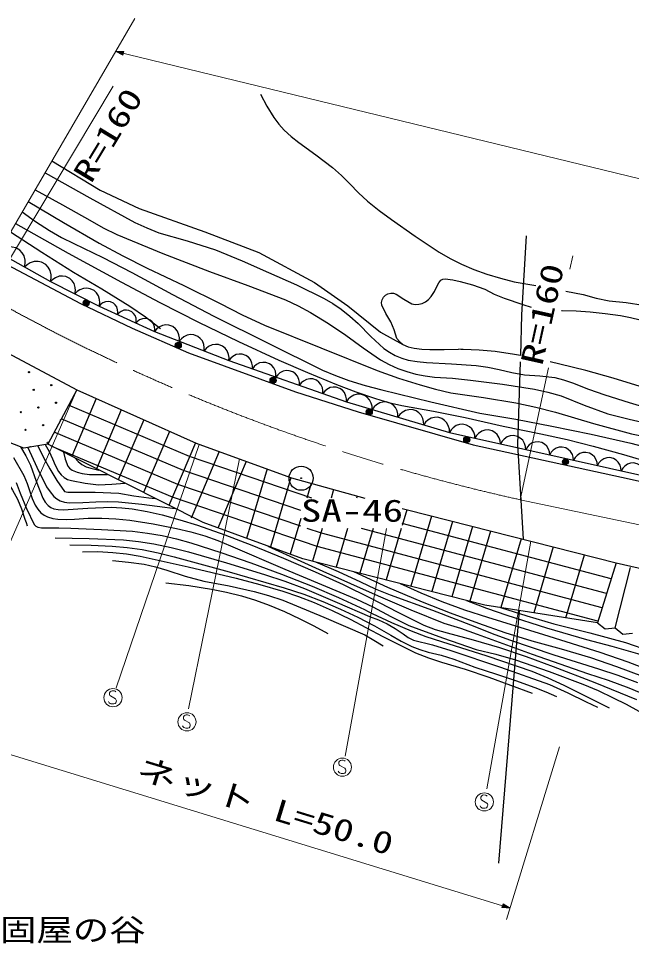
# Model space of a CAD drawing. Units: millimetres, scale not verified. Extents: x 40000 to 680000, y 20000 to 380000.
# Drawn here: x 78794 to 129288, y 261963 to 338075 of the extents above; entities that cross this region are included whole.
import ezdxf
from ezdxf.enums import TextEntityAlignment as Align

# ---------------------------------------------------------------- set-up
doc = ezdxf.new("R2010")
doc.units = ezdxf.units.MM
doc.header["$LTSCALE"] = 1000
doc.linetypes.add('CHAIN', pattern=[18.5, 12, -1.5, 3.5, -1.5])
for name, color, linetype, lineweight in [('M-BGD', 7, 'Continuous', 25), ('M-BGD-HTXT', 7, 'Continuous', 13), ('M-BMK', 2, 'CHAIN', 13)]:
    doc.layers.add(name, color=color, linetype=linetype, lineweight=lineweight)
doc.layers.add('M-BMK-SRVR', color=7, linetype='Continuous')
doc.styles.add('ＭＳ ゴシック', font='')
doc.styles.get('ＭＳ ゴシック').set_extended_font_data('MS Gothic')

# ---------------------------------------------------------------- blocks, each defined once
blk = doc.blocks.new('BUHIN1')
at = {"color": 7, "linetype": 'Continuous', "lineweight": 25}
blk.add_lwpolyline([(893, -841), (1019, -572), (1076, -297), (1087, 63), (991, 355), (844, 620), (568, 880), (295, 1011), (-2, 1089), (-361, 1056), (-628, 979), (-893, 841)], dxfattribs=at)
blk = doc.blocks.new('BUHIN2')
at = {"color": 7, "linetype": 'Continuous', "lineweight": 25}
blk.add_lwpolyline([(851, -729), (955, -478), (995, -225), (989, 104), (890, 367), (744, 602), (480, 828), (226, 936), (-49, 994), (-376, 949), (-616, 866), (-851, 729)], dxfattribs=at)
blk = doc.blocks.new('BUHIN3')
at = {"color": 7, "linetype": 'Continuous', "lineweight": 25}
blk.add_lwpolyline([(651, -522), (722, -333), (746, -144), (734, 101), (653, 294), (540, 466), (338, 628), (146, 702), (-60, 738), (-302, 697), (-479, 630), (-651, 522)], dxfattribs=at)
blk = doc.blocks.new('BUHIN4')
at = {"color": 7, "linetype": 'Continuous', "lineweight": 25}
blk.add_lwpolyline([(895, -635), (974, -381), (991, -130), (956, 190), (835, 438), (672, 654), (394, 851), (136, 932), (-137, 965), (-451, 891), (-678, 790), (-895, 635)], dxfattribs=at)
blk = doc.blocks.new('BUHIN5')
at = {"color": 7, "linetype": 'Continuous', "lineweight": 25}
blk.add_lwpolyline([(857, -564), (922, -324), (929, -90), (886, 209), (765, 436), (606, 632), (341, 807), (97, 875), (-159, 897), (-450, 818), (-659, 716), (-857, 564)], dxfattribs=at)
blk = doc.blocks.new('BUHIN6')
at = {"color": 7, "linetype": 'Continuous', "lineweight": 25}
blk.add_lwpolyline([(954, -564), (1012, -302), (1007, -48), (945, 271), (803, 510), (621, 714), (326, 888), (59, 949), (-218, 959), (-528, 859), (-748, 738), (-954, 564)], dxfattribs=at)
blk = doc.blocks.new('BUHIN7')
at = {"color": 7, "linetype": 'Continuous', "lineweight": 25}
blk.add_lwpolyline([(960, -479), (999, -222), (977, 22), (895, 327), (741, 548), (551, 732), (254, 881), (-8, 922), (-277, 912), (-569, 794), (-773, 662), (-960, 479)], dxfattribs=at)
blk = doc.blocks.new('BUHIN8')
at = {"color": 7, "linetype": 'Continuous', "lineweight": 25}
blk.add_lwpolyline([(900, -450), (936, -209), (916, 21), (839, 307), (695, 513), (517, 687), (238, 826), (-7, 864), (-259, 855), (-534, 745), (-725, 621), (-900, 450)], dxfattribs=at)
blk = doc.blocks.new('BUHIN58')
at = {"color": 7, "linetype": 'Continuous', "lineweight": 25}
for radius in [249, 220, 191, 161, 132, 97.5, 67.5, 38.8, 7.5]:
    blk.add_circle((124, 216), radius, dxfattribs=at)
blk = doc.blocks.new('BUHIN101_1')
at = {"color": 3, "linetype": 'Continuous', "lineweight": 25}
for radius in [995, 30]:
    blk.add_circle((0, 0), radius, dxfattribs=at)
blk = doc.blocks.new('BUHIN105')
at = {"color": 7, "linetype": 'Continuous', "lineweight": 13}
blk.add_lwpolyline([(343, 413), (314, 467), (265, 506), (193, 539), (80, 568), (-21, 566), (-115, 531), (-182, 463), (-207, 380), (-217, 325), (-206, 245), (-165, 192), (175, -136), (202, -213), (208, -311), (179, -396), (137, -459), (69, -512), (-52, -517), (-219, -475), (-289, -446), (-350, -396), (-395, -327), (-425, -230)], dxfattribs=at)
blk.add_circle((0, 0), 746, dxfattribs=at)

msp = doc.modelspace()

# ---------------------------------------------------------------- linework, layer by layer
at = {"layer": 'M-BGD'}
for p, q in [((81553, 326358), (85530, 323937)), ((85530, 323937), (88739, 322450)), ((88739, 322450), (94139, 320532)), ((94139, 320532), (98600, 318810)), ((120621, 320181), (120233, 313705)), ((77156, 318820), (81434, 316421)), ((98600, 318810), (103178, 316345)), ((81434, 316421), (85444, 314417)), ((103178, 316345), (105917, 314428)), ((85444, 314417), (89993, 312322)), ((105917, 314428), (108617, 312276)), ((120233, 313705), (120131, 310336)), ((73665, 312808), (83587, 307507)), ((89993, 312322), (96127, 309928)), ((108617, 312276), (110456, 311258)), ((96127, 309928), (105805, 306532)), ((120115, 309835), (119909, 303020)), ((83587, 307507), (81211, 303048)), ((83587, 307507), (93420, 303128)), ((85188, 306795), (83179, 302055)), ((79245, 302717), (69943, 306371)), ((92891, 302039), (82916, 306247)), ((105805, 306532), (114298, 304003)), ((87264, 305870), (85212, 301029)), ((92398, 300877), (82320, 305128)), ((89108, 305048), (87018, 300118)), ((91914, 299735), (81734, 304029)), ((91239, 304099), (89105, 299064)), ((114298, 304003), (120584, 302608)), ((81211, 303048), (79245, 302717)), ((94001, 296594), (81211, 303048)), ((93363, 303153), (91185, 298015)), ((93361, 303149), (101271, 300289)), ((119909, 303020), (120355, 295223)), ((91468, 298681), (81492, 302889)), ((95334, 302435), (93010, 296952)), ((120584, 302608), (171669, 291259)), ((102966, 298615), (92891, 302039)), ((97548, 301635), (95223, 296151)), ((102056, 297595), (92398, 300877)), ((99276, 301010), (97586, 295297)), ((101229, 300304), (99539, 294591)), ((101271, 300289), (107309, 298615)), ((102056, 296289), (91914, 299735)), ((102911, 299834), (102550, 298615)), ((104752, 299324), (104542, 298615)), ((103399, 294627), (91468, 298681)), ((106689, 298787), (106638, 298615)), ((110389, 297762), (110824, 297641)), ((110775, 297655), (110389, 296350)), ((110824, 297641), (128021, 293277)), ((102056, 296944), (101184, 293996)), ((112821, 297134), (111113, 291360)), ((102225, 293620), (94001, 296594)), ((103740, 295717), (102568, 296115)), ((103803, 296115), (103006, 293421)), ((105898, 296115), (104954, 292926)), ((108011, 296115), (106920, 292426)), ((127234, 290762), (107058, 296115)), ((110320, 296115), (109067, 291880)), ((127610, 291963), (110389, 296533)), ((114554, 296695), (112845, 290919)), ((116200, 296277), (114491, 290501)), ((126864, 289581), (103740, 295717)), ((117683, 295901), (115974, 290124)), ((126523, 288491), (103399, 294627)), ((120189, 295265), (118515, 289606)), ((122831, 294594), (121230, 289181)), ((123882, 288765), (125412, 293939)), ((117198, 289812), (102225, 293620)), ((128021, 293277), (126481, 288358)), ((128021, 293277), (155969, 287022)), ((127931, 287924), (129195, 292900)), ((126481, 288358), (117198, 289812)), ((120040, 289367), (118337, 268574)), ((126481, 288358), (127120, 287851)), ((127120, 287851), (127931, 287924)), ((127931, 287924), (128570, 287418)), ((128570, 287418), (129381, 287491))]:
    msp.add_line(p, q, dxfattribs=at)
for points in [[(98716, 331841), (99252, 330863), (99833, 329927), (100235, 329386), (100682, 328886), (101259, 328357), (101889, 327862), (103296, 326861), (104656, 325821), (105391, 325164), (106087, 324463), (106793, 323728), (107538, 323037), (108502, 322263), (109514, 321527), (111460, 320161), (113438, 318846), (114339, 318334), (115272, 317872), (116304, 317429), (117360, 317042), (118483, 316696), (119621, 316408), (121408, 316097)], [(80987, 325387), (84659, 323318), (88386, 321287), (89357, 320840), (90358, 320445), (92695, 319769), (95019, 319034), (97214, 318139), (99390, 317186), (101684, 316147), (103964, 315049), (104687, 314629), (105383, 314154), (106088, 313592), (106765, 312974), (107814, 311922), (108900, 310915), (109343, 310607), (109827, 310343), (110357, 310128), (110902, 309972), (111638, 309840), (112398, 309765), (114462, 309672), (116498, 309519), (117451, 309380), (118399, 309180), (119432, 308935), (120474, 308750), (121724, 308675), (122959, 308541), (123698, 308348), (124435, 308094), (125755, 307575), (127097, 307112), (129086, 306469), (131092, 305883)], [(80157, 323964), (82426, 322744), (84667, 321470), (85766, 320859), (86902, 320297), (90695, 318744), (94519, 317244), (97672, 316118), (100796, 314938), (101828, 314437), (102843, 313877), (104318, 312974), (105768, 312015), (107177, 310979), (108621, 309994), (109324, 309611), (110053, 309281), (110778, 309017), (111530, 308807), (112286, 308661), (113059, 308575), (114544, 308472), (116024, 308309), (118667, 307978), (121302, 307588), (122402, 307339), (123485, 307031), (125396, 306267), (127335, 305557), (129095, 305102), (130878, 304702)], [(79604, 323017), (82504, 321282), (85442, 319593), (87393, 318539), (89381, 317533), (92402, 316103), (95402, 314617), (97224, 313702), (99071, 312841), (103697, 310970), (108329, 309113), (110088, 308491), (111867, 307926), (113135, 307564), (114416, 307261), (117089, 306883), (119764, 306444), (121396, 306089), (123021, 305674), (126146, 304757), (129285, 303899), (130685, 303636)], [(79111, 322172), (80209, 321369), (81337, 320619), (82327, 320064), (83356, 319555), (85748, 318398), (88119, 317185), (91492, 315362), (94893, 313593), (99348, 311363), (103822, 309147), (104897, 308695), (106003, 308296), (107358, 307881), (108729, 307524), (112753, 306539), (116798, 305610), (119763, 305106), (122724, 304541), (125978, 303865), (129232, 303129), (131110, 302649)], [(78546, 321202), (82900, 318779), (87284, 316385), (90437, 314718), (93627, 313100), (96920, 311507), (100241, 309966), (102592, 308937), (104977, 307959), (106575, 307350), (108203, 306794), (109278, 306486), (110377, 306235), (112988, 305774), (115597, 305252), (118706, 304542), (121826, 303892), (123982, 303422), (126134, 302892), (128627, 302205), (131114, 301458), (134219, 300471), (137328, 299463)], [(78143, 320512), (80724, 318835), (83338, 317210), (85667, 315840), (87971, 314415), (89247, 313522), (90498, 312576)], [(76871, 318330), (83891, 314623), (88159, 312587), (92788, 310552), (101620, 307367), (106785, 305699), (116256, 302998), (128466, 300336), (171543, 290840), (178895, 289706), (183907, 289194), (189694, 288792), (197684, 288948)], [(110456, 311258), (110178, 311486), (109956, 311746), (109735, 312445), (109456, 313125), (109056, 313797), (108709, 314500), (108704, 314719), (108759, 314938), (108869, 315138), (109036, 315309), (109230, 315425), (109451, 315484), (109677, 315474), (109894, 315404), (110535, 314971), (111190, 314601), (111469, 314551), (111765, 314560), (112050, 314630), (112315, 314757), (112574, 314952), (112795, 315195), (113056, 315607), (113282, 316078), (113409, 316335), (113576, 316536), (113739, 316617), (113934, 316643), (114582, 316563), (115178, 316431), (116192, 316148), (117208, 315801), (117984, 315400), (118785, 315054), (120331, 314534), (121016, 314332)], [(123866, 315637), (125298, 315356), (126369, 315070), (127451, 314844), (128854, 314695), (130251, 314485)], [(123511, 314035), (123569, 314035), (124718, 314012), (125869, 313929), (127117, 313808), (128373, 313625), (129192, 313479), (130005, 313272)], [(110456, 311258), (110903, 311072), (111383, 310940), (112020, 310858), (112672, 310835), (113847, 310851), (115035, 310858)], [(120131, 310338), (119657, 310431), (118062, 310681), (116751, 310794), (115434, 310847), (115234, 310852), (115035, 310858)], [(130004, 307783), (127769, 308472), (125519, 309103), (123389, 309641), (122577, 309822)], [(74323, 304650), (75236, 303382), (76204, 302139), (77057, 301083), (77870, 299981), (78311, 299266), (78700, 298520), (79041, 297721), (79328, 296891), (79416, 296615), (79506, 296329)], [(81001, 303013), (81331, 302447), (81607, 301852), (81825, 301314), (82101, 300793), (82312, 300524), (82565, 300301), (82838, 300149), (83148, 300049), (84283, 299849), (85398, 299713), (86487, 299748), (87564, 299842)], [(78962, 302828), (79407, 302085), (79791, 301326), (80250, 299998), (80794, 298612), (80997, 298287), (81239, 298013), (81460, 297850), (81708, 297740), (82071, 297666), (82462, 297650), (84494, 297787), (86440, 297859), (87297, 297824), (88152, 297729), (89386, 297510), (90617, 297230), (92083, 296834), (93541, 296377), (95783, 295584), (98003, 294736), (100628, 293669), (103229, 292547), (105526, 291493), (107807, 290380), (109973, 289247), (112169, 288166), (113119, 287812), (114091, 287515), (116251, 286953), (118402, 286332), (120621, 285576), (122827, 284760), (126265, 283434), (129695, 282047)], [(79575, 302773), (80314, 301152), (81114, 299545), (81392, 299117), (81716, 298731), (81949, 298538), (82221, 298392), (82580, 298286), (82974, 298235), (84088, 298237), (85172, 298298), (86104, 298333), (87044, 298307), (88948, 298120), (90853, 297872), (91268, 297816), (91693, 297758)], [(80386, 302909), (80854, 301944), (81369, 301018), (81948, 300073), (82591, 299146), (82853, 299089), (83156, 299088), (85116, 299089), (87066, 299029), (88295, 298797), (89528, 298626), (89805, 298598), (90083, 298571)], [(82508, 302394), (82646, 301819), (82849, 301244), (83008, 301064), (83222, 300918), (83623, 300752), (84037, 300645), (84656, 300566), (85292, 300546), (85713, 300551), (86134, 300563)], [(78376, 301953), (79223, 300461), (79511, 299817), (79740, 299155), (79928, 298590), (80179, 298027), (80386, 297702), (80644, 297411), (80902, 297213), (81196, 297065), (81613, 296938), (82045, 296869), (82734, 296841), (83418, 296874), (84539, 296950), (85670, 296967), (86814, 296911), (87954, 296796), (89886, 296486), (91817, 296116), (92994, 295838), (94154, 295503), (95204, 295124), (96245, 294684), (100742, 292751), (105263, 290873), (106635, 290294), (107991, 289657), (109458, 288865), (110949, 288129), (113715, 287119), (116494, 286167), (118122, 285765), (119734, 285303), (122518, 284333), (125287, 283304), (126546, 282771), (127782, 282183), (128850, 281653), (129896, 281067)], [(83429, 301929), (83706, 301621), (84020, 301363), (84378, 301185), (84762, 301063), (85093, 300986), (85426, 300921)], [(78595, 299893), (78933, 299026), (79466, 297758), (80083, 296450), (80218, 296308), (80393, 296212), (80698, 296159), (81048, 296164), (82107, 296178), (83116, 296133), (85637, 296041), (88197, 295888), (89418, 295740), (90631, 295533), (91809, 295267), (92982, 294940), (95463, 294140), (97935, 293281), (100459, 292355), (102972, 291368), (105140, 290437), (107289, 289450), (107600, 289290), (107917, 289122)], [(81803, 295346), (84623, 295299), (87447, 295190), (88688, 295053), (89933, 294854), (91371, 294556), (92795, 294199), (95931, 293289), (99062, 292317), (100722, 291774), (102362, 291174), (105035, 290035), (107705, 288858)], [(83033, 294753), (84773, 294739), (86510, 294665), (87753, 294547), (88988, 294370), (90300, 294111), (91610, 293791), (96154, 292547), (100689, 291242), (102287, 290699), (103864, 290098), (105307, 289483), (106736, 288809), (108105, 288097), (109450, 287331), (110311, 286835), (111193, 286397), (111860, 286142), (112549, 285944), (113607, 285679), (114657, 285353), (116392, 284709), (118154, 284120), (119741, 283606), (121316, 283033), (122221, 282665), (123121, 282286)], [(99339, 294663), (103873, 292608), (108422, 290557), (111111, 289407), (113820, 288314), (115206, 287896), (116573, 287422), (121094, 285776), (125650, 284181), (127358, 283625), (129054, 283009), (129908, 282647)], [(84074, 294201), (85326, 294206), (86572, 294149), (87691, 294019), (88815, 293827), (92784, 292948), (96737, 292011), (98665, 291509), (100574, 290949), (101867, 290509), (103139, 290013), (104628, 289357), (106104, 288640), (108795, 287233), (111506, 285885), (112556, 285477), (113629, 285125), (115584, 284533), (117525, 283883), (119316, 283230), (121106, 282554)], [(86534, 293471), (87843, 293347), (89138, 293163), (90073, 292958), (91005, 292692), (92531, 292202), (94072, 291772), (96144, 291385), (98206, 290938), (99401, 290608), (100577, 290221), (103955, 288820), (107309, 287364), (108077, 286917), (108844, 286445)], [(103260, 293357), (105121, 292561), (106958, 291711), (108174, 291157), (109414, 290659), (112902, 289385), (116373, 288053), (117798, 287467), (119241, 286939), (122889, 285728), (126556, 284573), (128170, 284039), (129772, 283445)], [(106380, 292563), (109196, 291295), (112040, 290080), (114341, 289172), (116677, 288315), (118861, 287564), (121073, 286867), (123500, 286212), (125909, 285499), (128061, 284755), (130204, 283951)], [(90930, 291640), (92813, 291413), (94689, 291127), (95933, 290877), (97163, 290568), (98309, 290215), (99437, 289804), (100710, 289270), (101957, 288682), (103124, 288088), (104282, 287477)], [(110221, 291586), (111927, 290823), (113664, 290111), (115532, 289429), (117418, 288804), (122051, 287393), (126672, 285922), (128977, 285128), (131269, 284275)], [(115688, 290196), (117350, 289561), (119030, 288984), (122284, 287950), (125568, 286970), (127679, 286433), (129781, 285837), (131978, 285046), (134192, 284314), (135491, 284003), (136804, 283750), (139098, 283374), (141382, 282939), (145338, 281949), (149310, 281017), (151139, 280683), (152987, 280407), (156191, 280012)], [(118491, 289610), (120677, 288911), (122894, 288265), (125841, 287532), (128780, 286738), (130863, 286010)], [(107705, 288858), (108442, 288596), (109151, 288279), (109818, 287883), (110472, 287438)], [(107917, 289122), (109509, 288374), (111125, 287682), (112360, 287227), (113624, 286825), (117363, 285629), (121084, 284376), (122404, 283829), (123708, 283223), (125574, 282288), (127459, 281364)], [(110472, 287438), (110895, 287155), (111342, 286929), (112884, 286526), (114408, 286066), (118484, 284692), (122539, 283261), (124052, 282590), (125548, 281861), (126011, 281630), (126473, 281397)]]:
    msp.add_lwpolyline(points, dxfattribs=at)
for centre, radius in [((84370, 314670), 249), ((84370, 314670), 220), ((84370, 314670), 191), ((84370, 314670), 161), ((84370, 314670), 132), ((84370, 314670), 97.5), ((84370, 314670), 67.5), ((84370, 314670), 38.8), ((84370, 314670), 7.5), ((91952, 311191), 249), ((91952, 311191), 220), ((91952, 311191), 191), ((91952, 311191), 161), ((91952, 311191), 132), ((91952, 311191), 97.5), ((91952, 311191), 67.5), ((91952, 311191), 38.8), ((91952, 311191), 7.5), ((79663, 308969), 49.8), ((99767, 308300), 249), ((99767, 308300), 220), ((99767, 308300), 191), ((99767, 308300), 161), ((99767, 308300), 132), ((99767, 308300), 97.5), ((99767, 308300), 67.5), ((99767, 308300), 38.8), ((99767, 308300), 7.5), ((80050, 307520), 49.8), ((81499, 307907), 49.8), ((80437, 306070), 49.8), ((81886, 306458), 49.8), ((78988, 305683), 49.8), ((80825, 304621), 49.8), ((79375, 304234), 49.8), ((81212, 303172), 49.8), ((123849, 301597), 249), ((123849, 301597), 220), ((123849, 301597), 191), ((123849, 301597), 161), ((123849, 301597), 132), ((123849, 301597), 97.5), ((123849, 301597), 67.5), ((123849, 301597), 38.8), ((123849, 301597), 7.5)]:
    msp.add_circle(centre, radius, dxfattribs=at)
for centre, start, end in [((82274, 305009), 80.23728, 223.66582), ((79763, 302785), 32.11303, 166.99563)]:
    msp.add_arc(centre, 49.8, start, end, dxfattribs=at)
at = {"layer": 'M-BGD-HTXT'}
for p, q in [((75853, 316585), (88386, 338075)), ((86806, 335365), (197649, 308408)), ((76234, 315221), (86600, 332503)), ((124213, 317462), (124449, 318551)), ((120109, 298480), (122452, 309317)), ((83587, 307507), (74893, 287675)), ((93684, 303032), (86850, 283009)), ((97005, 301831), (92793, 281259)), ((109120, 296115), (105701, 277374)), ((121001, 295059), (117380, 274692)), ((74280, 278679), (119284, 264881)), ((118991, 263925), (123347, 278135))]:
    msp.add_line(p, q, dxfattribs=at)
for points in [[(86806, 335365), (87399, 335054), (87476, 335370)], [(86935, 335334), (87425, 335332), (87371, 335111)], [(86998, 335318), (87395, 335314), (87353, 335140)], [(87063, 335303), (87366, 335296), (87335, 335170)], [(87126, 335287), (87336, 335278), (87317, 335199)], [(119284, 264881), (118710, 265227), (118615, 264916)], [(119156, 264920), (118668, 264951), (118734, 265169)], [(119094, 264939), (118698, 264967), (118751, 265138)], [(119030, 264959), (118729, 264983), (118767, 265108)], [(118968, 264978), (118759, 265000), (118783, 265077)]]:
    msp.add_lwpolyline(points, close=True, dxfattribs=at)
for points in [[(86870, 335350), (87454, 335350), (87389, 335081), (86872, 335349)], [(87303, 335244), (87191, 335272), (87307, 335260), (87299, 335229), (87191, 335272)], [(119220, 264901), (118637, 264935), (118718, 265199), (119218, 264901)], [(118794, 265031), (118905, 264997), (118789, 265016), (118799, 265047), (118905, 264997)]]:
    msp.add_lwpolyline(points, dxfattribs=at)
at = {"layer": 'M-BMK'}
msp.add_line((120109, 298480), (169930, 287933), dxfattribs=at)
msp.add_arc((154594, 454721), 160002, 240.67032, 257.55322, dxfattribs=at)

# ---------------------------------------------------------------- block references
at = {"layer": 'M-BGD', "rotation": 14.0046}
for name, p in [('BUHIN1', (78226, 318220)), ('BUHIN1', (80365, 317021)), ('BUHIN2', (82437, 315920)), ('BUHIN2', (84442, 314918)), ('BUHIN3', (86202, 314067)), ('BUHIN3', (87718, 313369)), ('BUHIN3', (89235, 312671)), ('BUHIN4', (91015, 311923)), ('BUHIN4', (93060, 311125)), ('BUHIN4', (95105, 310327)), ('BUHIN5', (97095, 309588)), ('BUHIN5', (99030, 308909)), ('BUHIN5', (100966, 308230)), ('BUHIN5', (102902, 307551)), ('BUHIN5', (104837, 306872)), ('BUHIN6', (106867, 306216)), ('BUHIN6', (108990, 305584)), ('BUHIN58', (107616, 305462)), ('BUHIN6', (111113, 304951)), ('BUHIN6', (113236, 304319)), ('BUHIN7', (115346, 303771)), ('BUHIN58', (115647, 303172)), ('BUHIN7', (117441, 303306)), ('BUHIN7', (119537, 302841)), ('BUHIN8', (121567, 302390)), ('BUHIN8', (123532, 301953)), ('BUHIN8', (125496, 301517)), ('BUHIN8', (127461, 301080)), ('BUHIN8', (129426, 300644))]:
    msp.add_blockref(name, p, dxfattribs=at)
at = {"layer": 'M-BGD-HTXT', "rotation": 14.0046}
for p in [(86579, 282191), (92671, 280202), (105478, 276472), (117165, 273612)]:
    msp.add_blockref('BUHIN105', p, dxfattribs=at)
at = {"layer": 'M-BMK-SRVR', "rotation": 14.0046}
msp.add_blockref('BUHIN101_1', (102078, 300248), dxfattribs=at)

# ---------------------------------------------------------------- texts
at = {"layer": 'M-BGD-HTXT', "style": 'ＭＳ ゴシック', "width": 1.35}
for s, rotation, p in [('R=160', 58.9, (85246, 324126)), ('R=160', 77.5, (122465, 309314)), ('ネット L=50.0', 343, (88212, 275080))]:
    msp.add_text(s, height=1833, rotation=rotation, dxfattribs=at).set_placement(p, align=Align.BOTTOM_LEFT)
at = {"layer": 'M-BGD-HTXT', "style": 'ＭＳ ゴシック'}
for s, width, p in [('SA-46', 1.35, (102056, 296115)), ('固屋の谷', 1.2, (77267, 261618))]:
    msp.add_text(s, height=1833, dxfattribs=dict(at, width=width)).set_placement(p, align=Align.BOTTOM_LEFT)

doc.saveas('drawing.dxf')
